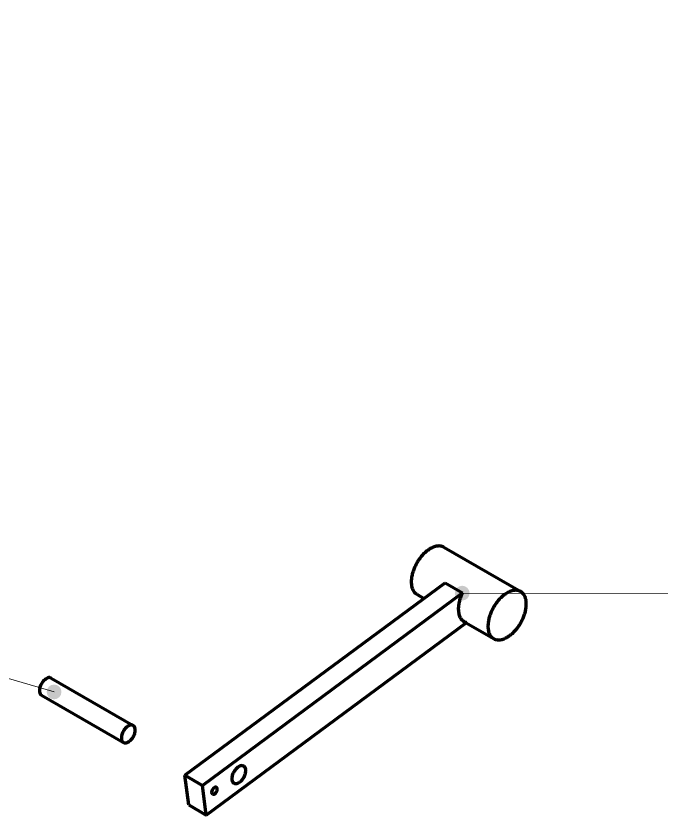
# Model space of a CAD drawing. Header units: millimetres. Extents: x 0 to 841, y 0 to 594.
# Drawn here: x 306.4 to 358.7, y 471.6 to 536.4 of the extents above; entities that cross this region are included whole.
import ezdxf

# ---------------------------------------------------------------- set-up
doc = ezdxf.new("R2010")
doc.units = ezdxf.units.MM
doc.layers.add('01-VISIBLE', color=7, linetype='CONTINUOUS', lineweight=70)
doc.layers.add('08-FINA', color=5, linetype='CONTINUOUS', lineweight=18)

msp = doc.modelspace()

# ---------------------------------------------------------------- hatches: boundary and pattern name
at = {"layer": '08-FINA'}
h = msp.add_hatch(color=7, dxfattribs=at)
h.dxf.hatch_style = 1
edge = h.paths.add_edge_path()
edge.add_arc((342.597, 489.616), 0.6, 0, 360)
h = msp.add_hatch(color=7, dxfattribs=at)
h.dxf.hatch_style = 1
edge = h.paths.add_edge_path()
edge.add_arc((309.486, 481.61), 0.6, 0, 360)

# ---------------------------------------------------------------- linework, layer by layer
at = {"layer": '01-VISIBLE'}
for p, q in [((341.119, 493.337), (347.342, 489.745)), ((320.104, 474.855), (341.209, 490.465)), ((341.209, 490.465), (342.623, 489.648)), ((321.518, 474.038), (342.623, 489.648)), ((338.919, 489.527), (339.493, 489.196)), ((321.833, 471.633), (342.911, 487.222)), ((342.738, 487.322), (345.142, 485.934)), ((309.264, 482.734), (315.91, 478.896)), ((308.464, 481.348), (315.11, 477.511)), ((320.419, 472.449), (320.104, 474.855)), ((320.104, 474.855), (321.518, 474.038)), ((321.833, 471.633), (321.518, 474.038)), ((320.419, 472.449), (321.833, 471.633))]:
    msp.add_line(p, q, dxfattribs=at)
for points in [[(339.803, 493.086), (339.738, 493.037), (339.676, 492.985), (339.614, 492.932), (339.554, 492.878), (339.496, 492.822), (339.439, 492.764), (339.384, 492.705), (339.33, 492.644), (339.277, 492.583), (339.226, 492.52), (339.177, 492.456), (339.129, 492.39), (339.082, 492.324), (339.037, 492.257), (338.993, 492.189), (338.95, 492.12), (338.91, 492.05), (338.87, 491.979), (338.832, 491.907), (338.796, 491.835), (338.761, 491.762), (338.728, 491.688), (338.696, 491.613), (338.667, 491.538), (338.638, 491.462), (338.612, 491.385), (338.588, 491.308), (338.565, 491.23), (338.545, 491.152), (338.526, 491.073), (338.51, 490.994), (338.496, 490.914), (338.484, 490.834), (338.475, 490.753), (338.468, 490.672), (338.464, 490.592), (338.464, 490.511), (338.466, 490.43), (338.472, 490.349), (338.482, 490.268), (338.496, 490.188), (338.514, 490.11), (338.537, 490.032), (338.565, 489.956), (338.598, 489.882), (338.637, 489.811), (338.681, 489.743), (338.732, 489.68), (338.789, 489.622), (338.852, 489.571), (338.919, 489.527)], [(341.119, 493.337), (341.045, 493.375), (340.967, 493.404), (340.886, 493.424), (340.804, 493.436), (340.72, 493.44), (340.637, 493.437), (340.554, 493.428), (340.472, 493.412), (340.392, 493.391), (340.313, 493.365), (340.235, 493.335), (340.159, 493.301), (340.084, 493.264), (340.011, 493.224), (339.94, 493.18), (339.871, 493.134), (339.803, 493.086)], [(342.623, 489.648), (342.588, 489.575), (342.554, 489.5), (342.522, 489.425), (342.491, 489.349), (342.462, 489.273), (342.436, 489.196), (342.411, 489.118), (342.387, 489.04), (342.366, 488.961), (342.347, 488.881), (342.33, 488.802), (342.316, 488.721), (342.304, 488.64), (342.294, 488.559), (342.287, 488.478), (342.283, 488.396), (342.282, 488.315), (342.284, 488.233), (342.29, 488.152), (342.3, 488.071), (342.313, 487.99), (342.331, 487.91), (342.354, 487.832), (342.381, 487.755), (342.414, 487.681), (342.453, 487.609), (342.498, 487.541), (342.549, 487.477), (342.606, 487.419), (342.669, 487.367), (342.738, 487.322)], [(345.142, 485.934), (345.214, 485.898), (345.289, 485.869), (345.367, 485.849), (345.446, 485.836), (345.526, 485.831), (345.607, 485.833), (345.687, 485.841), (345.766, 485.854), (345.844, 485.873), (345.921, 485.896), (345.997, 485.924), (346.071, 485.955), (346.143, 485.99), (346.214, 486.027), (346.284, 486.068), (346.352, 486.111), (346.418, 486.156), (346.483, 486.204), (346.546, 486.254), (346.608, 486.305), (346.668, 486.358), (346.727, 486.413), (346.785, 486.469), (346.841, 486.527), (346.895, 486.586), (346.948, 486.647), (347, 486.708), (347.05, 486.771), (347.099, 486.835), (347.146, 486.9), (347.192, 486.966), (347.237, 487.033), (347.28, 487.101), (347.322, 487.17), (347.362, 487.239), (347.401, 487.31), (347.438, 487.381), (347.473, 487.453), (347.508, 487.526), (347.54, 487.599), (347.571, 487.674), (347.6, 487.748), (347.628, 487.824), (347.654, 487.9), (347.678, 487.977), (347.7, 488.054), (347.72, 488.132), (347.738, 488.211), (347.754, 488.289), (347.767, 488.369), (347.779, 488.448), (347.787, 488.528), (347.794, 488.608), (347.797, 488.689), (347.797, 488.769), (347.794, 488.85), (347.788, 488.93), (347.778, 489.009), (347.764, 489.089), (347.746, 489.167), (347.723, 489.244), (347.695, 489.32), (347.662, 489.393), (347.623, 489.463), (347.578, 489.53), (347.528, 489.593), (347.471, 489.65), (347.409, 489.701), (347.342, 489.745)], [(347.342, 489.745), (347.267, 489.782), (347.189, 489.811), (347.109, 489.831), (347.026, 489.843), (346.943, 489.848), (346.86, 489.845), (346.777, 489.835), (346.695, 489.819), (346.614, 489.798), (346.535, 489.773), (346.457, 489.743), (346.381, 489.709), (346.307, 489.671), (346.234, 489.631), (346.163, 489.588), (346.093, 489.542), (346.025, 489.493)], [(346.025, 489.493), (345.961, 489.444), (345.898, 489.393), (345.837, 489.34), (345.777, 489.285), (345.719, 489.229), (345.662, 489.171), (345.606, 489.112), (345.553, 489.052), (345.5, 488.99), (345.449, 488.927), (345.399, 488.863), (345.351, 488.798), (345.304, 488.732), (345.259, 488.664), (345.215, 488.596), (345.173, 488.527), (345.132, 488.457), (345.093, 488.386), (345.055, 488.315), (345.018, 488.242), (344.984, 488.169), (344.951, 488.095), (344.919, 488.021), (344.889, 487.945), (344.861, 487.869), (344.835, 487.793), (344.81, 487.716), (344.788, 487.638), (344.767, 487.559), (344.749, 487.48), (344.732, 487.401), (344.718, 487.321), (344.706, 487.241), (344.697, 487.161), (344.691, 487.08), (344.687, 486.999), (344.686, 486.918), (344.689, 486.837), (344.695, 486.756), (344.705, 486.676), (344.719, 486.596), (344.737, 486.517), (344.759, 486.439), (344.787, 486.363), (344.82, 486.289), (344.859, 486.218), (344.904, 486.151), (344.955, 486.087), (345.011, 486.03), (345.074, 485.978), (345.142, 485.934)], [(342.738, 487.322), (342.769, 487.305), (342.802, 487.289), (342.835, 487.275), (342.869, 487.263), (342.903, 487.252), (342.938, 487.243)], [(308.864, 482.694), (308.793, 482.648), (308.727, 482.596), (308.666, 482.539), (308.609, 482.477), (308.556, 482.412), (308.508, 482.343), (308.463, 482.272), (308.424, 482.198), (308.388, 482.121), (308.358, 482.043), (308.333, 481.963), (308.314, 481.881), (308.302, 481.798), (308.298, 481.714), (308.303, 481.63), (308.32, 481.547), (308.351, 481.469), (308.398, 481.401), (308.464, 481.348)], [(309.264, 482.734), (309.199, 482.761), (309.13, 482.771), (309.06, 482.767), (308.991, 482.751), (308.926, 482.726), (308.864, 482.694)], [(315.51, 478.857), (315.44, 478.811), (315.374, 478.759), (315.313, 478.701), (315.256, 478.64), (315.203, 478.574), (315.154, 478.506), (315.11, 478.434), (315.07, 478.36), (315.035, 478.284), (315.005, 478.205), (314.98, 478.125), (314.961, 478.043), (314.949, 477.96), (314.945, 477.876), (314.95, 477.792), (314.966, 477.71), (314.997, 477.632), (315.045, 477.563), (315.11, 477.511)], [(315.11, 477.511), (315.185, 477.481), (315.265, 477.473), (315.345, 477.483), (315.422, 477.507), (315.495, 477.542), (315.564, 477.584), (315.628, 477.633), (315.689, 477.686), (315.745, 477.744), (315.797, 477.806), (315.845, 477.87), (315.89, 477.938), (315.93, 478.008), (315.966, 478.08), (315.998, 478.154), (316.025, 478.23), (316.047, 478.308), (316.064, 478.387), (316.074, 478.467), (316.076, 478.547), (316.069, 478.628), (316.051, 478.706), (316.02, 478.781), (315.973, 478.846), (315.91, 478.896)], [(315.91, 478.896), (315.846, 478.923), (315.777, 478.933), (315.707, 478.929), (315.638, 478.914), (315.573, 478.889), (315.51, 478.857)], [(324.476, 475.56), (324.406, 475.515), (324.34, 475.462), (324.279, 475.405), (324.222, 475.343), (324.169, 475.278), (324.12, 475.209), (324.076, 475.138), (324.037, 475.064), (324.001, 474.987), (323.971, 474.909), (323.946, 474.829), (323.927, 474.747), (323.915, 474.664), (323.911, 474.58), (323.916, 474.496), (323.933, 474.414), (323.963, 474.336), (324.011, 474.267), (324.076, 474.214)], [(324.076, 474.214), (324.151, 474.185), (324.231, 474.177), (324.311, 474.187), (324.388, 474.211), (324.461, 474.245), (324.53, 474.288), (324.594, 474.336), (324.655, 474.39), (324.711, 474.448), (324.763, 474.51), (324.811, 474.574), (324.856, 474.642), (324.896, 474.711), (324.932, 474.784), (324.964, 474.858), (324.991, 474.934), (325.013, 475.011), (325.03, 475.09), (325.04, 475.171), (325.042, 475.251), (325.035, 475.332), (325.018, 475.41), (324.986, 475.484), (324.939, 475.55), (324.876, 475.6)], [(324.876, 475.6), (324.812, 475.627), (324.743, 475.637), (324.673, 475.633), (324.604, 475.617), (324.539, 475.592), (324.476, 475.56)], [(322.497, 473.862), (322.424, 473.807), (322.365, 473.737), (322.318, 473.659), (322.286, 473.574), (322.271, 473.484), (322.282, 473.394), (322.337, 473.324)], [(322.337, 473.324), (322.415, 473.31), (322.491, 473.336), (322.556, 473.383), (322.611, 473.442), (322.657, 473.508), (322.692, 473.581), (322.715, 473.658), (322.723, 473.738), (322.708, 473.817), (322.657, 473.878)], [(322.657, 473.878), (322.631, 473.889), (322.603, 473.893), (322.575, 473.891), (322.548, 473.885), (322.522, 473.875), (322.497, 473.862)]]:
    msp.add_lwpolyline(points, dxfattribs=at)
at = {"layer": '08-FINA'}
for p, q in [((51.321, 556.743), (309.486, 481.61)), ((616.5, 489.095), (342.597, 489.616))]:
    msp.add_line(p, q, dxfattribs=at)

doc.saveas('drawing.dxf')
